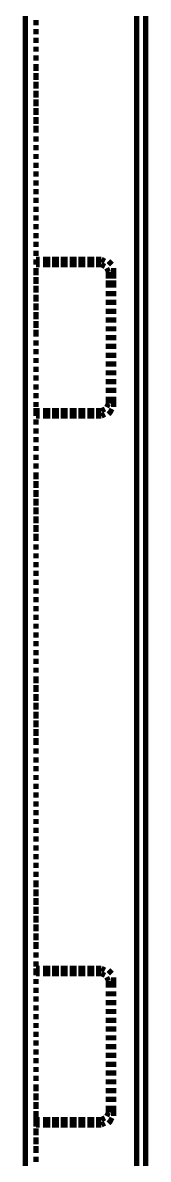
# Model space of a CAD drawing. Extents: x -2.4 to 13.4, y -16 to -5.
# Drawn here: x 5.123 to 5.241, y -11.548 to -10.471 of the extents above; entities that cross this region are included whole.
import ezdxf

# ---------------------------------------------------------------- set-up
doc = ezdxf.new("R2010")
doc.units = 0
doc.header["$MEASUREMENT"] = 0

msp = doc.modelspace()

# ---------------------------------------------------------------- linework, layer by layer
at = {"color": 0, "const_width": 0.005}
for points in [[(5.12534, -12.95219), (5.12534, -7.21884)], [(5.12534, -12.95219), (5.23868, -12.95219), (5.23868, -7.21884)], [(5.23032, -12.95219), (5.23032, -7.21884)], [(5.13532, -10.47384), (5.13532, -10.46884)], [(5.13532, -10.48219), (5.13532, -10.47715)], [(5.13532, -10.49049), (5.13532, -10.48551)], [(5.13532, -10.49886), (5.13532, -10.49386)], [(5.13532, -10.50715), (5.13532, -10.50216)], [(5.13532, -10.51719), (5.13532, -10.51051)], [(5.13532, -10.52549), (5.13532, -10.51881)], [(5.13532, -10.53384), (5.13532, -10.52718)], [(5.13532, -10.5422), (5.13532, -10.53552)], [(5.13532, -10.5505), (5.13532, -10.54383)], [(5.13532, -10.55886), (5.13532, -10.55218)], [(5.13532, -10.56716), (5.13532, -10.56048)], [(5.13532, -10.57551), (5.13532, -10.56884)], [(5.13532, -10.58387), (5.13532, -10.57881)], [(5.13532, -10.59216), (5.13532, -10.58718)], [(5.13532, -10.60052), (5.13532, -10.59554)], [(5.13532, -10.60883), (5.13532, -10.60383)], [(5.13532, -10.61718), (5.13532, -10.61219)], [(5.13532, -10.62554), (5.13532, -10.62048)], [(5.13532, -10.63383), (5.13532, -10.62884)], [(5.13532, -10.64219), (5.13532, -10.6372)], [(5.13532, -10.65049), (5.13532, -10.6455)], [(5.13532, -10.65884), (5.13532, -10.65386)], [(5.13532, -10.6672), (5.13532, -10.66215)], [(5.13532, -10.6755), (5.13532, -10.67051)], [(5.13532, -10.68386), (5.13532, -10.67887)], [(5.13532, -10.69216), (5.13532, -10.68716)], [(5.13532, -10.70051), (5.13532, -10.69552)], [(5.13532, -10.69552), (5.13868, -10.69552)], [(5.13532, -10.70051), (5.13532, -10.69552)], [(5.13532, -10.70051), (5.13868, -10.70051)], [(5.13532, -10.71049), (5.13532, -10.70381)], [(5.142, -10.69552), (5.14867, -10.69552)], [(5.142, -10.70051), (5.14867, -10.70051)], [(5.15035, -10.69552), (5.15703, -10.69552)], [(5.15035, -10.70051), (5.15703, -10.70051)], [(5.15866, -10.69552), (5.16532, -10.69552)], [(5.15866, -10.70051), (5.16532, -10.70051)], [(5.167, -10.69552), (5.17368, -10.69552)], [(5.167, -10.70051), (5.17368, -10.70051)], [(5.17531, -10.69552), (5.18199, -10.69552)], [(5.17531, -10.70051), (5.18199, -10.70051)], [(5.18367, -10.69552), (5.19034, -10.69552)], [(5.18367, -10.70051), (5.19034, -10.70051)], [(5.19202, -10.69552), (5.19702, -10.69552)], [(5.19202, -10.70051), (5.19702, -10.70051)], [(5.20032, -10.6972), (5.19702, -10.69552)], [(5.20032, -10.70219), (5.19702, -10.70051)], [(5.20368, -10.70719), (5.202, -10.70381)], [(5.20699, -10.70051), (5.20531, -10.69883), (5.20368, -10.6972)], [(5.20867, -10.70719), (5.20867, -10.70381)], [(5.13532, -10.71884), (5.13532, -10.71218)], [(5.20368, -10.70719), (5.20368, -10.71386)], [(5.20368, -10.71548), (5.20368, -10.72216)], [(5.20867, -10.70719), (5.20867, -10.71386)], [(5.20867, -10.71548), (5.20867, -10.72216)], [(5.13532, -10.72715), (5.13532, -10.72054)], [(5.20368, -10.72552), (5.20368, -10.73051)], [(5.20867, -10.72552), (5.20867, -10.73051)], [(5.13532, -10.73551), (5.13532, -10.72883)], [(5.13532, -10.74386), (5.13532, -10.73719)], [(5.20368, -10.73383), (5.20368, -10.73887)], [(5.20867, -10.73383), (5.20867, -10.73887)], [(5.13532, -10.75216), (5.13532, -10.74548)], [(5.20368, -10.74218), (5.20368, -10.74718)], [(5.20867, -10.74218), (5.20867, -10.74718)], [(5.13532, -10.76051), (5.13532, -10.75384)], [(5.20368, -10.75054), (5.20368, -10.75552)], [(5.20368, -10.75883), (5.20368, -10.76383)], [(5.20867, -10.75054), (5.20867, -10.75552)], [(5.20867, -10.75883), (5.20867, -10.76383)], [(5.13532, -10.76881), (5.13532, -10.7622)], [(5.20368, -10.76719), (5.20368, -10.77218)], [(5.20867, -10.76719), (5.20867, -10.77218)], [(5.13532, -10.77718), (5.13532, -10.77218)], [(5.20368, -10.77549), (5.20368, -10.78054)], [(5.20867, -10.77549), (5.20867, -10.78054)], [(5.13532, -10.78552), (5.13532, -10.78054)], [(5.13532, -10.79383), (5.13532, -10.78884)], [(5.20368, -10.78384), (5.20368, -10.78884)], [(5.20867, -10.78384), (5.20867, -10.78884)], [(5.13532, -10.80218), (5.13532, -10.79719)], [(5.20368, -10.7922), (5.20368, -10.79719)], [(5.20368, -10.8005), (5.20368, -10.80549)], [(5.20867, -10.7922), (5.20867, -10.79719)], [(5.20867, -10.8005), (5.20867, -10.80549)], [(5.13532, -10.81048), (5.13532, -10.80549)], [(5.20368, -10.80886), (5.20368, -10.81384)], [(5.20867, -10.80886), (5.20867, -10.81384)], [(5.13532, -10.81884), (5.13532, -10.81384)], [(5.13532, -10.82719), (5.13532, -10.8222)], [(5.20368, -10.81716), (5.20368, -10.8222)], [(5.20867, -10.81716), (5.20867, -10.8222)], [(5.13532, -10.83549), (5.13532, -10.83051)], [(5.202, -10.83549), (5.20368, -10.83219)], [(5.20368, -10.82551), (5.20368, -10.83219)], [(5.20867, -10.82551), (5.20867, -10.83219)], [(5.20867, -10.83549), (5.20867, -10.83219)], [(5.13532, -10.84384), (5.13532, -10.83886)], [(5.13868, -10.83886), (5.13532, -10.83886), (5.13532, -10.84384)], [(5.13868, -10.84384), (5.13532, -10.84384)], [(5.14867, -10.83886), (5.142, -10.83886)], [(5.14867, -10.84384), (5.142, -10.84384)], [(5.15703, -10.83886), (5.15035, -10.83886)], [(5.15703, -10.84384), (5.15035, -10.84384)], [(5.16532, -10.83886), (5.15866, -10.83886)], [(5.16532, -10.84384), (5.15866, -10.84384)], [(5.17368, -10.83886), (5.167, -10.83886)], [(5.17368, -10.84384), (5.167, -10.84384)], [(5.18199, -10.83886), (5.17531, -10.83886)], [(5.18199, -10.84384), (5.17531, -10.84384)], [(5.19034, -10.83886), (5.18367, -10.83886)], [(5.19034, -10.84384), (5.18367, -10.84384)], [(5.19702, -10.83886), (5.19202, -10.83886)], [(5.19702, -10.84384), (5.19202, -10.84384)], [(5.19702, -10.83886), (5.20032, -10.83718)], [(5.19702, -10.84384), (5.20032, -10.84216)], [(5.20368, -10.84216), (5.20531, -10.84048), (5.20699, -10.83718)], [(5.13532, -10.85215), (5.13532, -10.84716)], [(5.13532, -10.86051), (5.13532, -10.85551)], [(5.13532, -10.86886), (5.13532, -10.86387)], [(5.13532, -10.87716), (5.13532, -10.87218)], [(5.13532, -10.88551), (5.13532, -10.88052)], [(5.13532, -10.89381), (5.13532, -10.88883)], [(5.13532, -10.90386), (5.13532, -10.89718)], [(5.13532, -10.91215), (5.13532, -10.90554)], [(5.13532, -10.92051), (5.13532, -10.91384)], [(5.13532, -10.92887), (5.13532, -10.92219)], [(5.13532, -10.93716), (5.13532, -10.93049)], [(5.13532, -10.94552), (5.13532, -10.93884)], [(5.13532, -10.95381), (5.13532, -10.9472)], [(5.13532, -10.96218), (5.13532, -10.95551)], [(5.13532, -10.97054), (5.13532, -10.96548)], [(5.13532, -10.97883), (5.13532, -10.97384)], [(5.13532, -10.98719), (5.13532, -10.98219)], [(5.13532, -10.99548), (5.13532, -10.99049)], [(5.13532, -11.00384), (5.13532, -10.99886)], [(5.13532, -11.0122), (5.13532, -11.00715)], [(5.13532, -11.0205), (5.13532, -11.01551)], [(5.13532, -11.02886), (5.13532, -11.02386)], [(5.13532, -11.03715), (5.13532, -11.03216)], [(5.13532, -11.04551), (5.13532, -11.04052)], [(5.13532, -11.05387), (5.13532, -11.04881)], [(5.13532, -11.06216), (5.13532, -11.05718)], [(5.13532, -11.07052), (5.13532, -11.06552)], [(5.13532, -11.07881), (5.13532, -11.07383)], [(5.13532, -11.08718), (5.13532, -11.08219)], [(5.13532, -11.09716), (5.13532, -11.09048)], [(5.13532, -11.10551), (5.13532, -11.09884)], [(5.13532, -11.11387), (5.13532, -11.10719)], [(5.13532, -11.12218), (5.13532, -11.11549)], [(5.13532, -11.13052), (5.13532, -11.12386)], [(5.13532, -11.13883), (5.13532, -11.13215)], [(5.13532, -11.14718), (5.13532, -11.14051)], [(5.13532, -11.15554), (5.13532, -11.14886)], [(5.13532, -11.16384), (5.13532, -11.15884)], [(5.13532, -11.17219), (5.13532, -11.1672)], [(5.13532, -11.18049), (5.13532, -11.1755)], [(5.13532, -11.18884), (5.13532, -11.18386)], [(5.13532, -11.1972), (5.13532, -11.19216)], [(5.13532, -11.20551), (5.13532, -11.20051)], [(5.13532, -11.21386), (5.13532, -11.20887)], [(5.13532, -11.22216), (5.13532, -11.21716)], [(5.13532, -11.23051), (5.13532, -11.22552)], [(5.13532, -11.23887), (5.13532, -11.23383)], [(5.13532, -11.24718), (5.13532, -11.24218)], [(5.13532, -11.25552), (5.13532, -11.25054)], [(5.13532, -11.26383), (5.13532, -11.25883)], [(5.13532, -11.27218), (5.13532, -11.26719)], [(5.13532, -11.28054), (5.13532, -11.27549)], [(5.23868, -11.59554), (5.23868, -11.26881)], [(5.13532, -11.29052), (5.13532, -11.28384)], [(5.13532, -11.29881), (5.13532, -11.2922)], [(5.13532, -11.30718), (5.13532, -11.3005)], [(5.13532, -11.31552), (5.13532, -11.30886)], [(5.13532, -11.32383), (5.13532, -11.31716)], [(5.13532, -11.33219), (5.13532, -11.32551)], [(5.13532, -11.34048), (5.13532, -11.33387)], [(5.13532, -11.34884), (5.13532, -11.34216)], [(5.13532, -11.35719), (5.13532, -11.35215)], [(5.13532, -11.36549), (5.13532, -11.36051)], [(5.13532, -11.36718), (5.13868, -11.36718)], [(5.13532, -11.37218), (5.13532, -11.36718)], [(5.13532, -11.37386), (5.13532, -11.36886)], [(5.13532, -11.37218), (5.13868, -11.37218)], [(5.142, -11.36718), (5.14867, -11.36718)], [(5.142, -11.37218), (5.14867, -11.37218)], [(5.15035, -11.36718), (5.15703, -11.36718)], [(5.15035, -11.37218), (5.15703, -11.37218)], [(5.15866, -11.36718), (5.16532, -11.36718)], [(5.15866, -11.37218), (5.16532, -11.37218)], [(5.167, -11.36718), (5.17368, -11.36718)], [(5.167, -11.37218), (5.17368, -11.37218)], [(5.17531, -11.36718), (5.18199, -11.36718)], [(5.17531, -11.37218), (5.18199, -11.37218)], [(5.18367, -11.36718), (5.19034, -11.36718)], [(5.18367, -11.37218), (5.19034, -11.37218)], [(5.19202, -11.36718), (5.19702, -11.36718)], [(5.19202, -11.37218), (5.19702, -11.37218)], [(5.20032, -11.36886), (5.19702, -11.36718)], [(5.20032, -11.37386), (5.19702, -11.37218)], [(5.20699, -11.37218), (5.20531, -11.37048), (5.20368, -11.36886)], [(5.13532, -11.38215), (5.13532, -11.37716)], [(5.20368, -11.37884), (5.202, -11.37554)], [(5.20368, -11.37884), (5.20368, -11.38551)], [(5.20867, -11.37884), (5.20867, -11.37554)], [(5.20867, -11.37884), (5.20867, -11.38551)], [(5.13532, -11.39051), (5.13532, -11.38551)], [(5.13532, -11.39886), (5.13532, -11.39381)], [(5.20368, -11.38883), (5.20368, -11.39381)], [(5.20867, -11.38883), (5.20867, -11.39381)], [(5.13532, -11.40716), (5.13532, -11.40218)], [(5.20368, -11.39718), (5.20368, -11.40218)], [(5.20867, -11.39718), (5.20867, -11.40218)], [(5.13532, -11.41552), (5.13532, -11.41052)], [(5.20368, -11.40554), (5.20368, -11.41052)], [(5.20368, -11.41384), (5.20368, -11.41883)], [(5.20867, -11.40554), (5.20867, -11.41052)], [(5.20867, -11.41384), (5.20867, -11.41883)], [(5.13532, -11.42381), (5.13532, -11.41883)], [(5.20368, -11.42219), (5.20368, -11.42718)], [(5.20867, -11.42219), (5.20867, -11.42718)], [(5.13532, -11.43218), (5.13532, -11.42718)], [(5.13532, -11.44052), (5.13532, -11.43548)], [(5.20368, -11.43049), (5.20368, -11.43548)], [(5.20867, -11.43049), (5.20867, -11.43548)], [(5.13532, -11.44883), (5.13532, -11.44384)], [(5.20368, -11.43884), (5.20368, -11.44384)], [(5.20368, -11.4472), (5.20368, -11.45219)], [(5.20867, -11.43884), (5.20867, -11.44384)], [(5.20867, -11.4472), (5.20867, -11.45219)], [(5.13532, -11.45719), (5.13532, -11.45219)], [(5.20368, -11.45551), (5.20368, -11.46049)], [(5.20867, -11.45551), (5.20867, -11.46049)], [(5.13532, -11.46548), (5.13532, -11.46049)], [(5.13532, -11.47384), (5.13532, -11.46884)], [(5.20368, -11.46386), (5.20368, -11.46884)], [(5.20867, -11.46386), (5.20867, -11.46884)], [(5.13532, -11.48383), (5.13532, -11.47715)], [(5.20368, -11.47216), (5.20368, -11.47715)], [(5.20867, -11.47216), (5.20867, -11.47715)], [(5.13532, -11.49218), (5.13532, -11.48551)], [(5.20368, -11.48051), (5.20368, -11.48551)], [(5.20368, -11.48887), (5.20368, -11.49386)], [(5.20867, -11.48051), (5.20867, -11.48551)], [(5.20867, -11.48887), (5.20867, -11.49386)], [(5.13532, -11.50054), (5.13532, -11.49386)], [(5.20368, -11.49718), (5.20368, -11.50384)], [(5.20867, -11.49718), (5.20867, -11.50384)], [(5.13532, -11.50883), (5.13532, -11.50216)], [(5.13532, -11.51719), (5.13532, -11.51051)], [(5.13868, -11.51051), (5.13532, -11.51051), (5.13532, -11.51551)], [(5.14867, -11.51051), (5.142, -11.51051)], [(5.15703, -11.51051), (5.15035, -11.51051)], [(5.16532, -11.51051), (5.15866, -11.51051)], [(5.17368, -11.51051), (5.167, -11.51051)], [(5.18199, -11.51051), (5.17531, -11.51051)], [(5.19034, -11.51051), (5.18367, -11.51051)], [(5.19702, -11.51051), (5.19202, -11.51051)], [(5.19702, -11.51051), (5.20032, -11.50883)], [(5.202, -11.50715), (5.20368, -11.50384)], [(5.20368, -11.51383), (5.20531, -11.5122), (5.20699, -11.50883)], [(5.20867, -11.50715), (5.20867, -11.50384)], [(5.13868, -11.51551), (5.13532, -11.51551)], [(5.13532, -11.52549), (5.13532, -11.51881)], [(5.14867, -11.51551), (5.142, -11.51551)], [(5.15703, -11.51551), (5.15035, -11.51551)], [(5.16532, -11.51551), (5.15866, -11.51551)], [(5.17368, -11.51551), (5.167, -11.51551)], [(5.18199, -11.51551), (5.17531, -11.51551)], [(5.19034, -11.51551), (5.18367, -11.51551)], [(5.19702, -11.51551), (5.19202, -11.51551)], [(5.19702, -11.51551), (5.20032, -11.51383)], [(5.13532, -11.53384), (5.13532, -11.52718)], [(5.13532, -11.5422), (5.13532, -11.53552)], [(5.13532, -11.5505), (5.13532, -11.54551)]]:
    msp.add_lwpolyline(points, dxfattribs=at)

doc.saveas('drawing.dxf')
